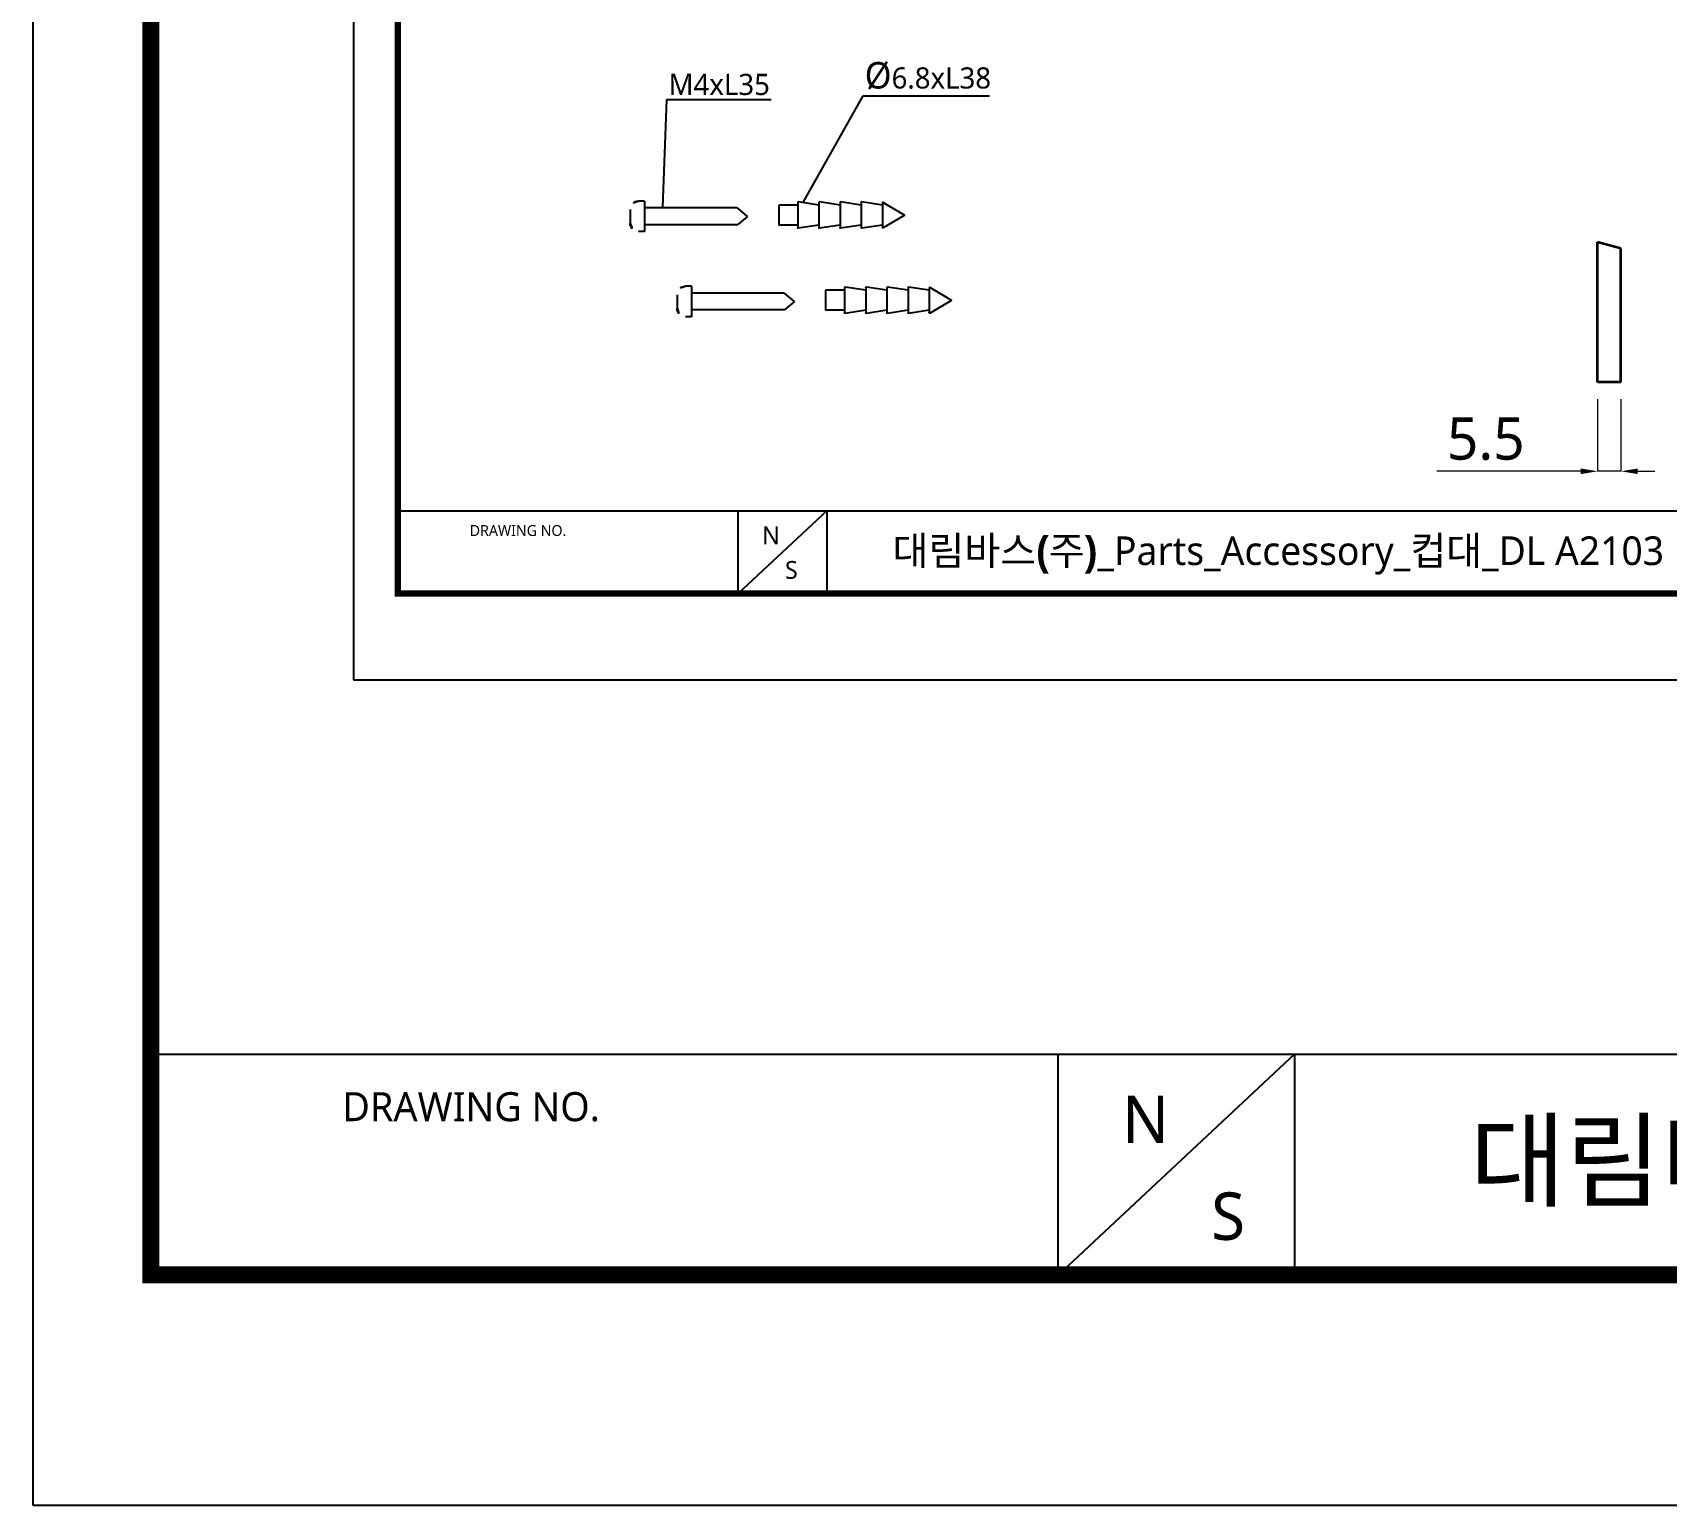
# Model space of a CAD drawing. Extents: x 16296677952 to 16296679688, y -37409618576 to -37409617304.
# Drawn here: x 16296677952.5 to 16296678338.5, y -37409618576 to -37409618228.1 of the extents above; entities that cross this region are included whole.
import ezdxf
from ezdxf import colors
from ezdxf.entities.mleader import LeaderData, LeaderLine
from ezdxf.math import Vec2, Vec3

# ---------------------------------------------------------------- set-up
doc = ezdxf.new("R2010")
doc.units = 0
doc.header["$LTSCALE"] = 10
doc.header["$MEASUREMENT"] = 0
doc.header["$PDMODE"] = 3
doc.header["$PDSIZE"] = -10
doc.layers.get('0').update_dxf_attribs({"linetype": 'CONTINUOUS'})
doc.layers.get('DEFPOINTS').update_dxf_attribs({"linetype": 'CONTINUOUS'})
doc.layers.add('1', color=7, linetype='CONTINUOUS')
doc.layers.add('FRAME070', color=5, linetype='CONTINUOUS')
doc.styles.add('Daelim Dimension', font='')
doc.styles.get('Daelim Dimension').set_extended_font_data('NanumGothic')
doc.dimstyles.new('DEFAULT', dxfattribs={"dimscale": 2, "dimtxt": 2, "dimasz": 2, "dimexe": 0, "dimexo": 2, "dimgap": 1, "dimtad": 1, "dimdec": 1, "dimzin": 9, "dimdsep": 46, "dimtxsty": 'Daelim Dimension', "dimcen": 0.5, "dimclrd": 252, "dimclre": 252, "dimclrt": 3, "dimadec": 1, "dimazin": 0, "dimtfac": 1, "dimtdec": 1, "dimtix": 1, "dimtmove": 0, "dimatfit": 3, "dimfxl": 1, "dimtolj": 1, "dimtzin": 1, "dimlwd": 9, "dimlwe": 9, "dimarcsym": 0})

# ---------------------------------------------------------------- blocks, each defined once
blk = doc.blocks.new('*D14')
at = {"color": 5, "lineweight": 9, "transparency": 16777216}
for p, q in [((16296678322.220181, -37409618314.632973), (16296678322.220181, -37409618331.674797)), ((16296678327.720181, -37409618314.632973), (16296678327.720181, -37409618331.674797)), ((16296678318.220181, -37409618331.674797), (16296678284.221649, -37409618331.674797)), ((16296678327.720181, -37409618331.674797), (16296678322.220181, -37409618331.674797)), ((16296678331.720181, -37409618331.674797), (16296678335.720181, -37409618331.674797))]:
    blk.add_line(p, q, dxfattribs=at)
at = {"color": 5, "transparency": 16777216}
for points in [[(16296678318.220181, -37409618331.008141), (16296678318.220181, -37409618332.341469), (16296678322.220181, -37409618331.674797)], [(16296678331.720181, -37409618331.008141), (16296678331.720181, -37409618332.341469), (16296678327.720181, -37409618331.674797)]]:
    blk.add_solid(points, dxfattribs=at)
at = {"layer": 'DEFPOINTS', "color": 0, "transparency": 16777216}
for p in [(16296678322.220181, -37409618310.632973), (16296678327.720181, -37409618310.632973), (16296678327.720181, -37409618331.674797)]:
    blk.add_point(p, dxfattribs=at)
at = {"color": 7, "transparency": 16777216, "insert": (16296678295.813919, -37409618324.031029), "char_height": 10, "attachment_point": 5, "style": 'Daelim Dimension'}
blk.add_mtext('\\A1;5.5', dxfattribs=at)

msp = doc.modelspace()

# ---------------------------------------------------------------- linework, layer by layer
at = {"color": 7, "lineweight": 35}
for p, q in [((16296678322.220181, -37409618310.632973), (16296678322.220181, -37409618277.532967)), ((16296678327.720181, -37409618310.632973), (16296678327.720181, -37409618279.032967))]:
    msp.add_line(p, q, dxfattribs=at)
at = {"color": 7, "lineweight": 35, "ltscale": 0.142522}
msp.add_line((16296678327.720181, -37409618279.032967), (16296678322.220181, -37409618277.532967), dxfattribs=at)
at = {"color": 7, "lineweight": 35, "ltscale": 0.1375}
msp.add_line((16296678327.720181, -37409618310.632973), (16296678322.220181, -37409618310.632973), dxfattribs=at)
at = {"color": 5}
for p, q in [((16296678038.774549, -37409618341.016571), (16296678562.96183, -37409618341.016571)), ((16296677980.389971, -37409618469.388939), (16296679378.222731, -37409618469.388939))]:
    msp.add_line(p, q, dxfattribs=at)
at = {"color": 5, "ltscale": 40}
for p, q in [((16296678119.125231, -37409618341.016571), (16296678119.125231, -37409618360.632912)), ((16296678119.125231, -37409618341.016571), (16296678119.125231, -37409618360.632912)), ((16296678140.119591, -37409618341.016571), (16296678119.125231, -37409618360.632912)), ((16296678140.119591, -37409618341.016571), (16296678119.125231, -37409618360.632912)), ((16296678140.119591, -37409618341.016571), (16296678140.119591, -37409618360.632912)), ((16296678140.119591, -37409618341.016571), (16296678140.119591, -37409618360.632912)), ((16296678194.65848, -37409618469.388939), (16296678194.65848, -37409618521.699181)), ((16296678194.65848, -37409618469.388939), (16296678194.65848, -37409618521.699181)), ((16296678250.643419, -37409618469.388939), (16296678194.65848, -37409618521.699181)), ((16296678250.643419, -37409618469.388939), (16296678194.65848, -37409618521.699181)), ((16296678250.643419, -37409618469.388939), (16296678250.643419, -37409618521.699181)), ((16296678250.643419, -37409618469.388939), (16296678250.643419, -37409618521.699181))]:
    msp.add_line(p, q, dxfattribs=at)
at = {"ltscale": 0.5}
for points in [[(16296677952.4748, -37409618575.967308), (16296679688.4748, -37409618575.967308), (16296679688.4748, -37409617303.967308), (16296677952.4748, -37409617303.967308)], [(16296678028.306351, -37409618380.983459), (16296678679.306351, -37409618380.983459), (16296678679.306351, -37409617903.983459), (16296678028.306351, -37409617903.983459)]]:
    msp.add_lwpolyline(points, close=True, dxfattribs=at)
at = {"color": 5, "linetype": 'ByBlock', "lineweight": 200}
for points, const_width in [([(16296677980.389971, -37409618521.501404), (16296679660.389971, -37409618521.501404), (16296679660.389971, -37409617333.501404), (16296677980.389971, -37409617333.501404)], 4), ([(16296678038.774549, -37409618360.558739), (16296678668.774549, -37409618360.558739), (16296678668.774549, -37409617915.058739), (16296678038.774549, -37409617915.058739)], 1.5)]:
    msp.add_lwpolyline(points, close=True, dxfattribs=dict(at, const_width=const_width))
at = {"layer": 'FRAME070', "color": 7}
for p, q in [((16296678093.64533, -37409618269.85218), (16296678093.64533, -37409618273.052193)), ((16296678097.04533, -37409618267.85218), (16296678095.64533, -37409618267.85218)), ((16296678097.04533, -37409618267.85218), (16296678097.04533, -37409618275.052193)), ((16296678118.852461, -37409618269.452187), (16296678097.04533, -37409618269.452187)), ((16296678121.370399, -37409618271.452187), (16296678119.11031, -37409618269.546387)), ((16296678133.234871, -37409618268.786499), (16296678128.76664, -37409618268.786499)), ((16296678133.234871, -37409618268.786499), (16296678128.76664, -37409618268.786499)), ((16296678128.76664, -37409618268.786499), (16296678128.76664, -37409618273.536499)), ((16296678133.234871, -37409618268.181648), (16296678133.234871, -37409618274.14135)), ((16296678138.234871, -37409618268.786499), (16296678133.37842, -37409618268.058029)), ((16296678138.234871, -37409618268.181648), (16296678138.234871, -37409618274.14135)), ((16296678143.234871, -37409618268.786499), (16296678138.37842, -37409618268.058029)), ((16296678143.234871, -37409618268.181648), (16296678143.234871, -37409618274.14135)), ((16296678148.234871, -37409618268.786499), (16296678143.37842, -37409618268.058029)), ((16296678148.234871, -37409618268.181648), (16296678148.234871, -37409618274.14135)), ((16296678153.234871, -37409618268.786499), (16296678148.37842, -37409618268.058029)), ((16296678153.234871, -37409618268.255142), (16296678153.234871, -37409618274.067863)), ((16296678153.42329, -37409618268.147423), (16296678158.36002, -37409618271.05378)), ((16296678118.852461, -37409618273.452187), (16296678097.04533, -37409618273.452187)), ((16296678121.370399, -37409618271.452187), (16296678119.11031, -37409618273.357979)), ((16296678133.234871, -37409618273.536499), (16296678128.76664, -37409618273.536499)), ((16296678138.234871, -37409618273.536499), (16296678133.37842, -37409618274.264969)), ((16296678143.234871, -37409618273.536499), (16296678138.37842, -37409618274.264969)), ((16296678148.234871, -37409618273.536499), (16296678143.37842, -37409618274.264969)), ((16296678153.234871, -37409618273.536499), (16296678148.37842, -37409618274.264969)), ((16296678158.36002, -37409618271.269218), (16296678153.42329, -37409618274.175583)), ((16296678097.04533, -37409618275.052193), (16296678095.64533, -37409618275.052193)), ((16296678108.114719, -37409618287.964531), (16296678106.71472, -37409618287.964531)), ((16296678108.114719, -37409618287.964531), (16296678108.114719, -37409618295.164543)), ((16296678144.30427, -37409618288.898849), (16296678139.836029, -37409618288.898849)), ((16296678144.30427, -37409618288.898849), (16296678139.836029, -37409618288.898849)), ((16296678139.836029, -37409618288.898849), (16296678139.836029, -37409618293.648849)), ((16296678144.30427, -37409618288.293999), (16296678144.30427, -37409618294.2537)), ((16296678149.30427, -37409618288.898849), (16296678144.447809, -37409618288.17038)), ((16296678149.30427, -37409618288.293999), (16296678149.30427, -37409618294.2537)), ((16296678154.30427, -37409618288.898849), (16296678149.447809, -37409618288.17038)), ((16296678154.30427, -37409618288.293999), (16296678154.30427, -37409618294.2537)), ((16296678159.30427, -37409618288.898849), (16296678154.447809, -37409618288.17038)), ((16296678159.30427, -37409618288.293999), (16296678159.30427, -37409618294.2537)), ((16296678164.30427, -37409618288.898849), (16296678159.447809, -37409618288.17038)), ((16296678164.30427, -37409618288.367493), (16296678164.30427, -37409618294.180206)), ((16296678164.492689, -37409618288.259773), (16296678169.429411, -37409618291.16613)), ((16296678104.71472, -37409618289.964531), (16296678104.71472, -37409618293.164543)), ((16296678129.92185, -37409618289.564537), (16296678108.114719, -37409618289.564537)), ((16296678132.439791, -37409618291.564537), (16296678130.17971, -37409618289.658737)), ((16296678132.439791, -37409618291.564537), (16296678130.17971, -37409618293.470329)), ((16296678169.429411, -37409618291.381569), (16296678164.492689, -37409618294.287933)), ((16296678108.114719, -37409618295.164543), (16296678106.71472, -37409618295.164543)), ((16296678129.92185, -37409618293.564537), (16296678108.114719, -37409618293.564537)), ((16296678144.30427, -37409618293.648849), (16296678139.836029, -37409618293.648849)), ((16296678149.30427, -37409618293.648849), (16296678144.447809, -37409618294.377319)), ((16296678154.30427, -37409618293.648849), (16296678149.447809, -37409618294.377319)), ((16296678159.30427, -37409618293.648849), (16296678154.447809, -37409618294.377319)), ((16296678164.30427, -37409618293.648849), (16296678159.447809, -37409618294.377319))]:
    msp.add_line(p, q, dxfattribs=at)
for centre, radius, start, end in [((16296678095.64533, -37409618269.85218), 2, 90, 180), ((16296678118.852461, -37409618269.85218), 0.4, 49.86101846, 90), ((16296678133.359871, -37409618268.181648), 0.125, 81.469256, 180), ((16296678138.359871, -37409618268.181648), 0.125, 81.469256, 180), ((16296678143.359871, -37409618268.181648), 0.125, 81.469256, 180), ((16296678148.359871, -37409618268.181648), 0.125, 81.469256, 180), ((16296678153.359871, -37409618268.255142), 0.125, 59.51364352, 180), ((16296678095.64533, -37409618273.052193), 2, 180, 270), ((16296678118.852461, -37409618273.052193), 0.4, 270, 310.13898154), ((16296678158.2966, -37409618271.161499), 0.125, 300.48635648, 59.51364352), ((16296678133.359871, -37409618274.14135), 0.125, 180, 278.530744), ((16296678138.359871, -37409618274.14135), 0.125, 180, 278.530744), ((16296678143.359871, -37409618274.14135), 0.125, 180, 278.530744), ((16296678148.359871, -37409618274.14135), 0.125, 180, 278.530744), ((16296678153.359871, -37409618274.067863), 0.125, 180, 300.48635648), ((16296678106.71472, -37409618289.964531), 2, 90, 180), ((16296678144.42927, -37409618288.293999), 0.125, 81.469256, 180), ((16296678149.42927, -37409618288.293999), 0.125, 81.469256, 180), ((16296678154.42927, -37409618288.293999), 0.125, 81.469256, 180), ((16296678159.42927, -37409618288.293999), 0.125, 81.469256, 180), ((16296678164.42927, -37409618288.367493), 0.125, 59.51364352, 180), ((16296678129.92185, -37409618289.964531), 0.4, 49.86101846, 90), ((16296678169.365999, -37409618291.273849), 0.125, 300.48635648, 59.51364352), ((16296678106.71472, -37409618293.164543), 2, 180, 270), ((16296678129.92185, -37409618293.164543), 0.4, 270, 310.13898154), ((16296678144.42927, -37409618294.2537), 0.125, 180, 278.530744), ((16296678149.42927, -37409618294.2537), 0.125, 180, 278.530744), ((16296678154.42927, -37409618294.2537), 0.125, 180, 278.530744), ((16296678159.42927, -37409618294.2537), 0.125, 180, 278.530744), ((16296678164.42927, -37409618294.180206), 0.125, 180, 300.48635648)]:
    msp.add_arc(centre, radius, start, end, dxfattribs=at)

# ---------------------------------------------------------------- texts
at = {"color": 5, "ltscale": 40, "style": 'Daelim Dimension'}
for height, p in [(2.56901127, (16296678055.74745, -37409618346.951263)), (6.85069672, (16296678025.651051, -37409618485.214783))]:
    msp.add_text('DRAWING NO.', height=height, dxfattribs=at).set_placement(p)
at = {"attachment_point": 1, "style": 'Daelim Dimension'}
for s, insert, char_height, width in [('N', (16296678124.835421, -37409618344.694283), 4.204124, 5.86731056), ('S', (16296678130.24157, -37409618352.871803), 4.204124, 5.86731056), ('N', (16296678209.885651, -37409618479.196159), 11.210996, 15.6461615), ('S', (16296678230.922409, -37409618502.04702), 11.210996, 15.6461615)]:
    msp.add_mtext(s, dxfattribs=dict(at, insert=insert, char_height=char_height, width=width))
at = {"color": 2, "attachment_point": 1, "style": 'Daelim Dimension'}
for s, insert, char_height, width in [('{\\fPretendard Variable SemiBold|b0|i0|c129|p2;대림바스(주)}_Parts_Accessory_{\\fGulim|b0|i0|c129|p50;컵대}_DL A2103', (16296678155.646811, -37409618347.062691), 6.75662715, 260.66283526), ('{\\fPretendard Variable SemiBold|b0|i0|c129|p2;대림바스(주)}_Parts_Accessory_{\\fGulim|b0|i0|c129|p50;액세서리}4{\\fGulim|b0|i0|c129|p50;품}_DL A2100', (16296678292.049339, -37409618485.511917), 18.0176724, 859.36974055)]:
    msp.add_mtext(s, dxfattribs=dict(at, insert=insert, char_height=char_height, width=width))

# ---------------------------------------------------------------- dimensions: what is measured, and where the dimension line sits
at = {"color": 7}
dim = msp.add_linear_dim(base=(16296678327.720181, -37409618331.674797), p1=(16296678322.220181, -37409618310.632973), p2=(16296678327.720181, -37409618310.632973), dimstyle='DEFAULT', override={"dimtxt": 5, "dimclrd": 5, "dimclre": 5, "dimclrt": 7}, dxfattribs=at)
dim.commit()
dim.dimension.update_dxf_attribs({"geometry": '*D14', "text_midpoint": (16296678295.813919, -37409618331.674797), "dimtype": 160})

# ---------------------------------------------------------------- leaders
at = {"layer": '1'}
ml = msp.add_multileader_mtext('Standard', dxfattribs=at)
ml.set_content('{\\H1.25x;Ø}6.8xL38', color=256, style='Daelim Dimension')
ml.set_leader_properties()
ml.build(insert=Vec2(0, 0))
ml.multileader.update_dxf_attribs({"text_left_attachment_type": 5, "text_right_attachment_type": 0, "dogleg_length": 0.36, "arrow_head_size": 0.18})
ctx = ml.context
ctx.base_point, ctx.char_height, ctx.arrow_head_size, ctx.landing_gap_size, ctx.plane_origin = Vec3(16296678149.05304, -37409618242.988487), 5, 0.18, 0.01, Vec3(16296678135.352489, -37409618266.941612)
ctx.left_attachment, ctx.right_attachment = 5, 0
notes = []
notes.append((ctx, [(0, (1, 1, 0), (16296678148.693041, -37409618242.988487), (1, 0), 0.36, [(0, [(16296678134.492069, -37409618268.174744)], 0, [])])]))
ctx.mtext.insert, ctx.mtext.flow_direction = Vec3(16296678149.06304, -37409618235.003868), 5
ml = msp.add_multileader_mtext('Standard', dxfattribs=at)
ml.set_content('M4xL35', color=256, style='Daelim Dimension')
ml.set_leader_properties()
ml.build(insert=Vec2(0, 0))
ml.multileader.update_dxf_attribs({"text_left_attachment_type": 5, "text_right_attachment_type": 0, "dogleg_length": 0.36, "arrow_head_size": 0.18})
ctx = ml.context
ctx.base_point, ctx.char_height, ctx.arrow_head_size, ctx.landing_gap_size, ctx.plane_origin = Vec3(16296678102.706181, -37409618243.835548), 5, 0.18, 0.01, Vec3(16296678101.361679, -37409618269.452187)
ctx.left_attachment, ctx.right_attachment = 5, 0
notes.append((ctx, [(0, (1, 1, 0), (16296678102.34618, -37409618243.835548), (1, 0), 0.36, [(0, [(16296678101.361679, -37409618269.452187)], 0, [])])]))
ctx.mtext.insert, ctx.mtext.flow_direction = Vec3(16296678102.716181, -37409618237.77832), 5
for ctx, leaders in notes:
    for number, flags, end, landing, length, lines in leaders:
        leader = LeaderData()
        leader.index, (leader.has_last_leader_line, leader.has_dogleg_vector, leader.attachment_direction) = number, flags
        leader.last_leader_point, leader.dogleg_vector, leader.dogleg_length = Vec3(end), Vec3(landing), length
        for number, points, colour, breaks in lines:
            line = LeaderLine()
            line.index, line.vertices, line.color, line.breaks = number, Vec3.list(points), colors.encode_raw_color(colour), breaks
            leader.lines.append(line)
        ctx.leaders.append(leader)

doc.saveas('drawing.dxf')
